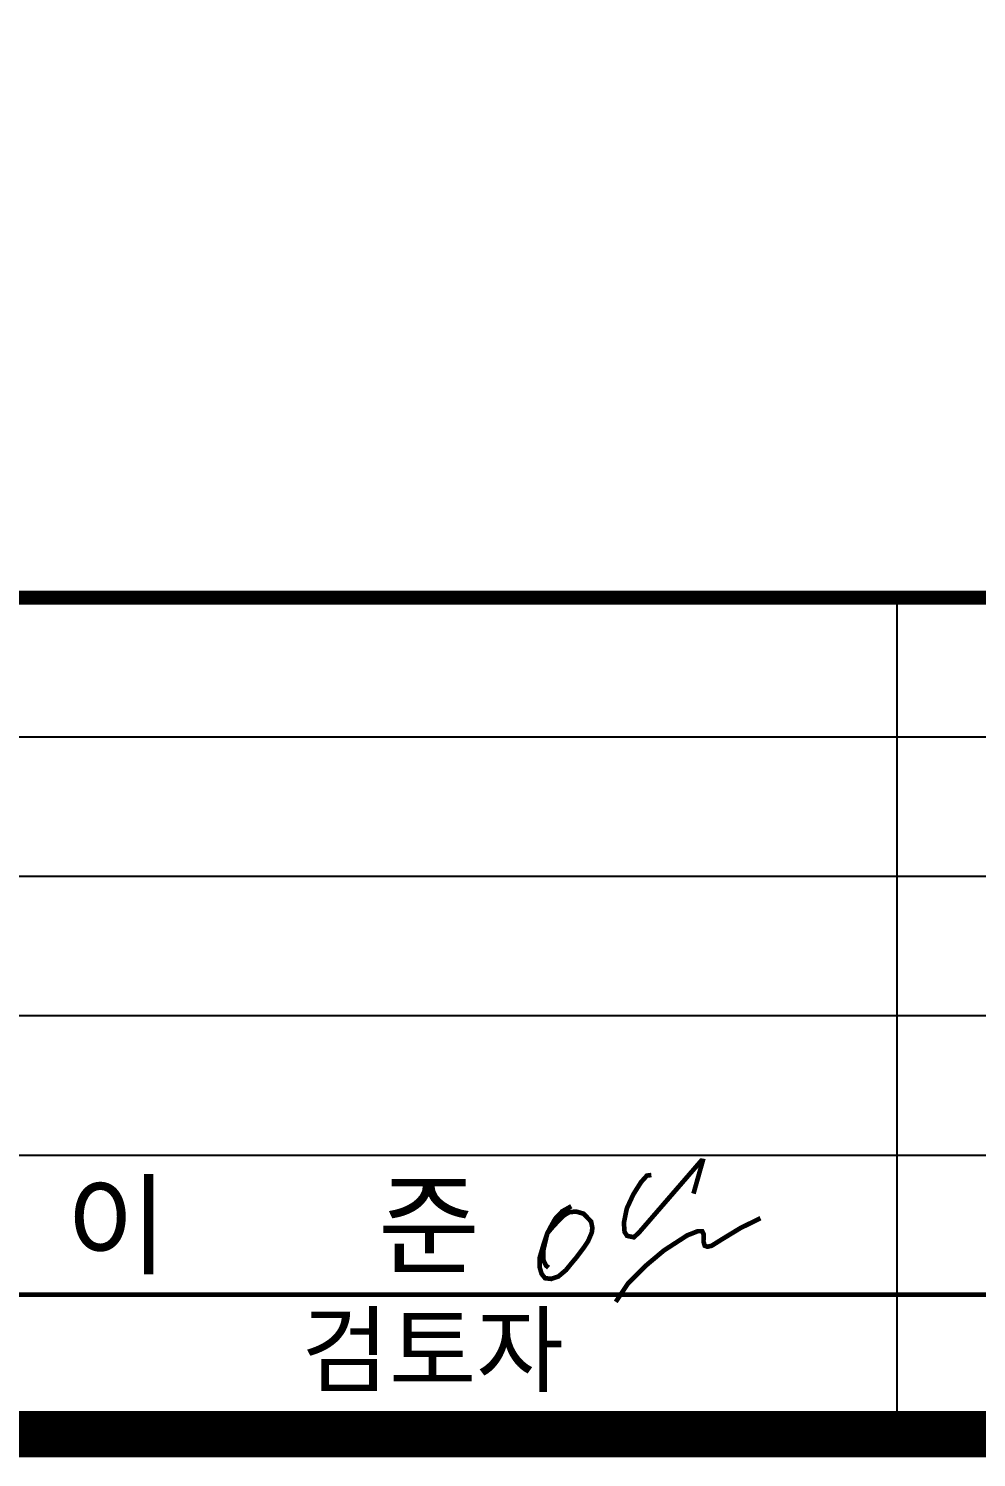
# Model space of a CAD drawing. Header units: feet. Extents: x 0 to 252300, y 0 to 178200.
# Drawn here: x 151683 to 163922, y 5700 to 24147 of the extents above; entities that cross this region are included whole.
import ezdxf
from ezdxf.enums import TextEntityAlignment as Align

# ---------------------------------------------------------------- set-up
doc = ezdxf.new("R2010")
doc.units = ezdxf.units.FT
doc.header["$LTSCALE"] = 3000
doc.header["$MEASUREMENT"] = 0
for name, color, linetype in [('CX-BORD', 3, 'CONTINUOUS'), ('CX-BORD-LIN1', 4, 'CONTINUOUS'), ('CX-BORD-LIN2', 3, 'CONTINUOUS'), ('CX-BORD-TEX2', 7, 'CONTINUOUS'), ('CX-BORD-TEX3', 6, 'CONTINUOUS')]:
    doc.layers.add(name, color=color, linetype=linetype)
doc.styles.add('TB_TEXT', font='')
doc.styles.add('TB_WBTXT', font='')
doc.styles.add('TB_WMTXT', font='')
doc.styles.get('TB_TEXT').set_extended_font_data('DotumChe')
doc.styles.get('TB_WBTXT').set_extended_font_data('Dotum')
doc.styles.get('TB_WMTXT').set_extended_font_data('DotumChe')

# ---------------------------------------------------------------- blocks, each defined once
blk = doc.blocks.new('CXBLKA1')
at = {"layer": 'CX-BORD-LIN1', "const_width": 2}
blk.add_lwpolyline([(796, 0), (0, 0), (0, 554), (796, 554)], close=True, dxfattribs=at)
at = {"layer": 'CX-BORD-LIN1'}
for points, const_width in [([(796, 36), (0, 36)], 0.6), ([(558, 6), (270, 6)], 0.2)]:
    blk.add_lwpolyline(points, dxfattribs=dict(at, const_width=const_width))
blk.add_lwpolyline([(518, 0), (518, 36)], dxfattribs=at)
at = {"layer": 'CX-BORD-LIN2'}
blk.add_line((558, 30), (270, 30), dxfattribs=at)
for points in [[(558, 24), (270, 24)], [(558, 18), (270, 18)], [(558, 12), (270, 12)]]:
    blk.add_lwpolyline(points, dxfattribs=at)
at = {"layer": 'CX-BORD-LIN1', "style": 'TB_TEXT'}
for tag, height, p in [('TR_RDAT5', 3.5, (317.5, 33)), ('TR_DGN5', 3.5, (451.118, 33)), ('TR_CHK5', 3.5, (491.118, 33)), ('TR_APP5', 3.5, (531.118, 33)), ('TR_RNUM5', 3, (285.105, 32.637)), ('TR_RDAT4', 3.5, (317.5, 27)), ('TR_DGN4', 3.5, (451.118, 27)), ('TR_CHK4', 3.5, (491.118, 27)), ('TR_APP4', 3.5, (531.118, 27)), ('TR_RNUM4', 3, (285.105, 26.637)), ('TR_DGN3', 3.5, (451.118, 21)), ('TR_CHK3', 3.5, (491.118, 21)), ('TR_RDAT3', 3.5, (317.5, 21)), ('TR_APP3', 3.5, (531.118, 21)), ('TR_RNUM3', 3, (285.105, 20.637)), ('TR_RDAT2', 3.5, (317.5, 15)), ('TR_DGN2', 3.5, (451.118, 15)), ('TR_CHK2', 3.5, (491.118, 15)), ('TR_APP2', 3.5, (531.118, 15)), ('TR_RNUM2', 3, (285.105, 14.637)), ('TR_RDAT1', 3.5, (317.5, 9)), ('TR_DGN1', 3.5, (451.118, 9)), ('TR_CHK1', 3.5, (491.118, 9)), ('TR_APP1', 3.5, (531.118, 9)), ('TR_RNUM1', 3, (285.105, 8.637))]:
    blk.add_attdef(tag, text='', height=height, dxfattribs=at).set_placement(p, align=Align.MIDDLE_CENTER)
for tag, p in [('TR_RCON5', (342.303, 33)), ('TR_RCON4', (342.303, 27)), ('TR_RCON3', (342.303, 21)), ('TR_RCON2', (342.303, 15)), ('TR_RCON1', (342.303, 9))]:
    blk.add_attdef(tag, text='', height=3.5, dxfattribs=at).set_placement(p, align=Align.MIDDLE_LEFT)
at = {"layer": 'CX-BORD-LIN2', "style": 'TB_TEXT'}
blk.add_attdef('TD_VERSION', text='', height=3, rotation=90, dxfattribs=at).set_placement((800.5, 48.015), align=Align.MIDDLE_CENTER)
at = {"layer": 'CX-BORD-TEX2', "style": 'TB_WMTXT'}
for tag, height, p in [('TB_CNAME', 5, (15.345, 531.832)), ('TB_CSCOP', 4, (16.635, 523.832))]:
    blk.add_attdef(tag, text='', height=height, dxfattribs=at).set_placement(p, align=Align.BOTTOM_LEFT)
at = {"layer": 'CX-BORD-TEX2', "style": 'TB_WBTXT'}
for tag, height, p in [('TB_MTITIL', 10, (398, 533.326)), ('TB_STITL', 7, (398, 518.326))]:
    blk.add_attdef(tag, text='', height=height, dxfattribs=at).set_placement(p, align=Align.MIDDLE_CENTER)
at = {"layer": 'CX-BORD-TEX3', "style": 'TB_TEXT'}
blk.add_text('검토자', height=3, dxfattribs=at).set_placement((498, 3.662), align=Align.MIDDLE)
for tag, height, p in [('TD_LNDST', 4.5, (215, 31.5)), ('TD_DSECT', 4.5, (605.5, 31.5)), ('TD_DDIST', 4.5, (654.5, 31.5)), ('TD_DNAME_TOP', 4.5, (755, 27.957)), ('TD_CSECT', 4.5, (605.5, 22.5)), ('TD_CDIST', 4.5, (654.5, 22.5)), ('TD_DNAME_MAIN', 4.5, (755, 21.473)), ('TD_DNAME_BOT', 3, (755, 15.249)), ('TD_HSCAL', 4.5, (620.884, 13.748)), ('TD_VSCAL', 4.5, (656.861, 13.748)), ('TD_CCOMP', 4.5, (215, 13.593)), ('TD_CSTEP', 4.5, (250.744, 5.125)), ('TD_FIELD', 4.5, (180, 5.125)), ('TD_DWGCODE', 4.5, (637, 4.791)), ('TD_DWGNO', 4.5, (755, 5.002))]:
    blk.add_attdef(tag, text='', height=height, dxfattribs=at).set_placement(p, align=Align.MIDDLE_CENTER)
for tag, height, width, p in [('TD_DCOMP', 4.5, 0.95, (215, 22.588)), ('TD_CNAME', 5, 0.78, (65, 7.596))]:
    blk.add_attdef(tag, text='', height=height, dxfattribs=dict(at, width=width)).set_placement(p, align=Align.MIDDLE_CENTER)

msp = doc.modelspace()

# ---------------------------------------------------------------- linework, layer by layer
at = {"layer": 'CX-BORD-TEX2', "const_width": 60}
for points in [[(159725, 9346), (159667, 9338), (159592, 9255), (159492, 9096), (159408, 8915), (159370, 8730), (159379, 8610), (159411, 8561), (159499, 8542), (159566, 8604), (160369, 9531), (160388, 9528), (160269, 9106)], [(158691, 8943), (158574, 8877), (158483, 8781), (158416, 8660), (158381, 8593), (158332, 8446), (158283, 8280), (158282, 8157), (158308, 8069), (158352, 8014), (158433, 8005), (158525, 8037), (158622, 8118), (158683, 8194), (158759, 8284), (158849, 8404), (158907, 8490), (158956, 8605), (158963, 8664), (158947, 8745), (158849, 8847), (158754, 8874), (158665, 8867), (158595, 8824), (158465, 8693), (158381, 8593), (158330, 8374), (158330, 8249), (158364, 8178), (158397, 8150)], [(159265, 7709), (159423, 7946), (159650, 8173), (159887, 8372), (160188, 8567), (160325, 8621), (160380, 8621), (160399, 8583), (160398, 8485), (160414, 8433), (160450, 8420), (160504, 8433), (160641, 8519), (160875, 8661), (161134, 8789)]]:
    msp.add_lwpolyline(points, dxfattribs=at)

# ---------------------------------------------------------------- block references
at = {"layer": 'CX-BORD'}
ref = msp.add_blockref('CXBLKA1', (7500, 6000), dxfattribs=dict(at, xscale=300, yscale=300, zscale=300))
ref.add_attrib('TR_CHK1', '이    준', dxfattribs={"layer": 'CX-BORD-TEX3', "height": 1050, "style": 'TB_TEXT'}).set_placement((154836, 8700), align=Align.MIDDLE_CENTER)

doc.saveas('drawing.dxf')
